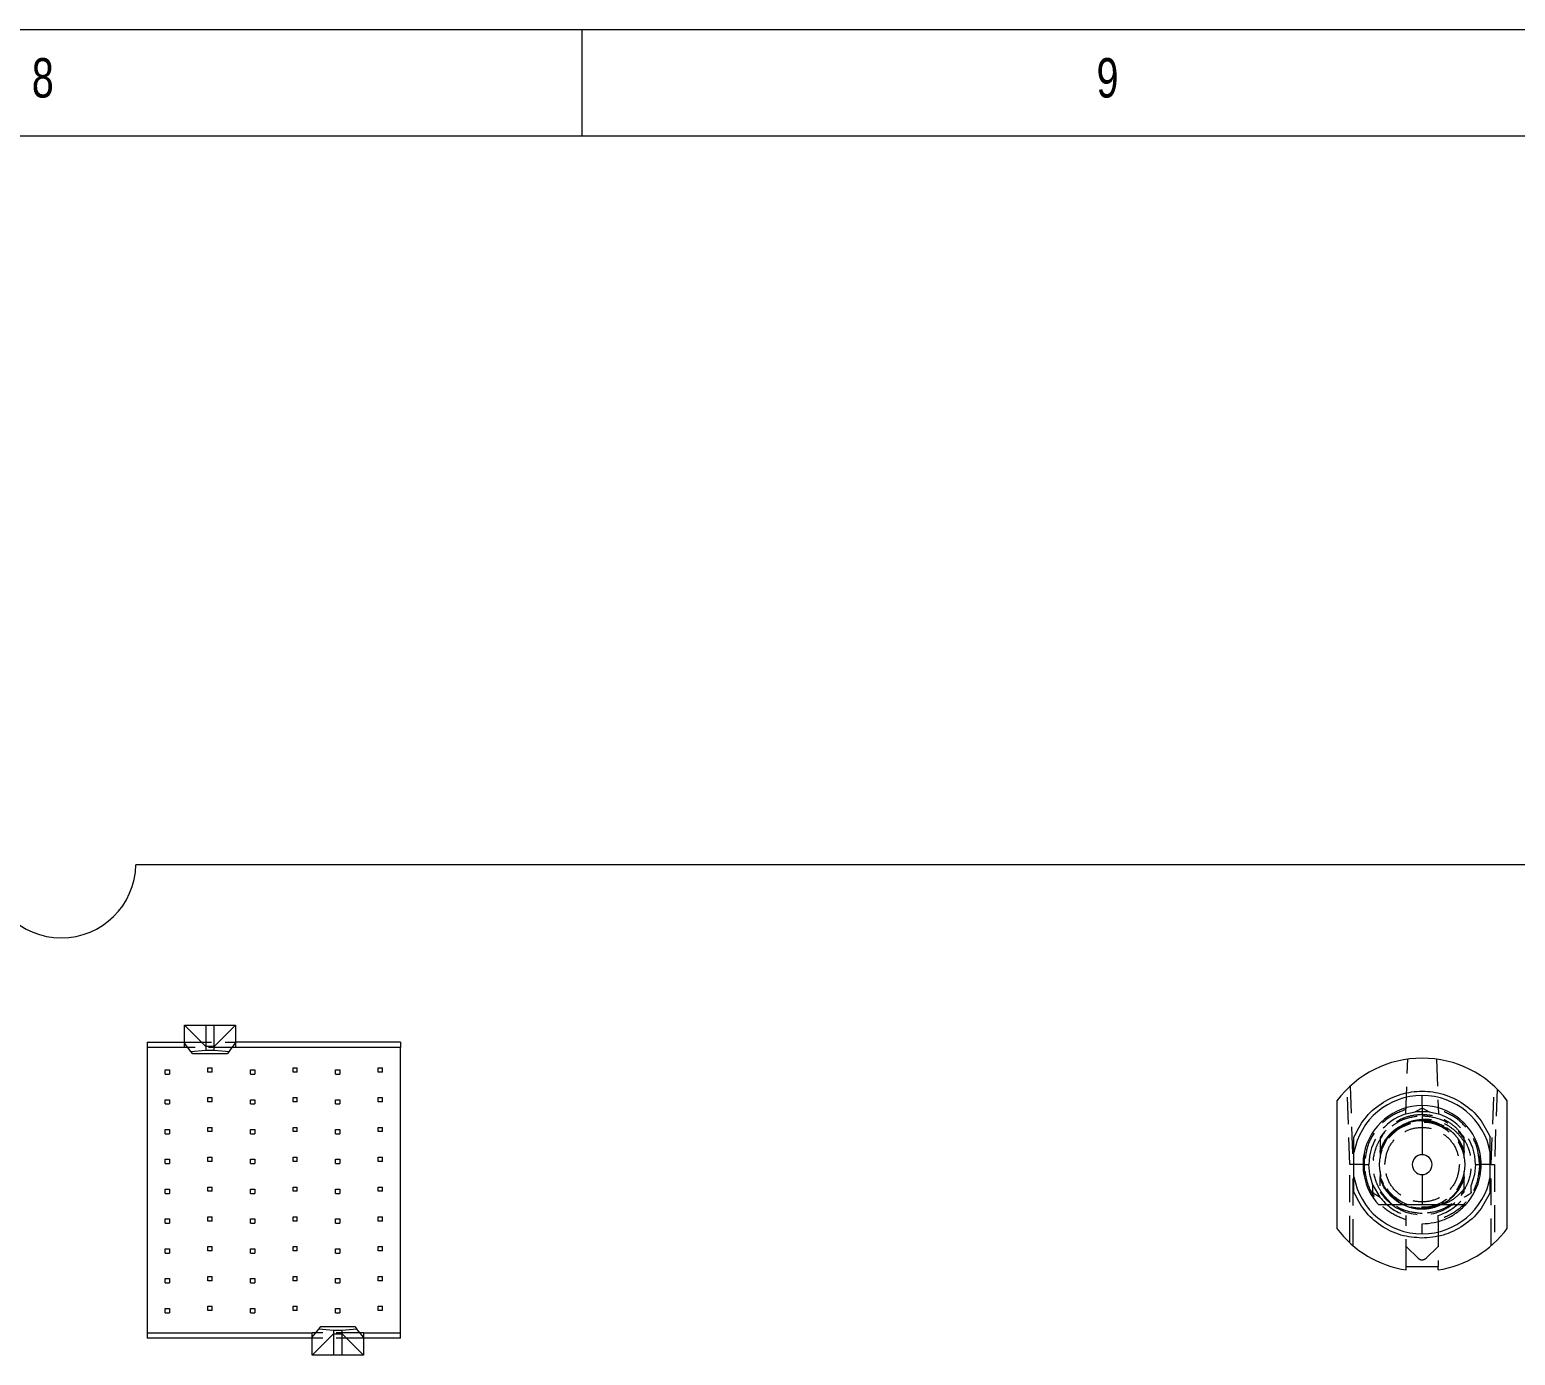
# Model space of a CAD drawing. Header units: millimetres. Extents: x 5 to 589, y 5 to 415.
# Drawn here: x 371.1 to 440.8, y 352.8 to 415 of the extents above; entities that cross this region are included whole.
import ezdxf

# ---------------------------------------------------------------- set-up
doc = ezdxf.new("R2010")
doc.units = ezdxf.units.MM
doc.linetypes.add('HIDDEN', pattern=[1.905, 1.27, -0.635])
doc.styles.add('SLDTEXTSTYLE0', font='TXT', dxfattribs={"width": 0.75})

msp = doc.modelspace()

# ---------------------------------------------------------------- linework, layer by layer
at = {"color": 7, "linetype": 'Continuous', "lineweight": 0}
for p, q in [((589, 415), (5, 415)), ((397, 415), (397, 410)), ((584, 410), (10, 410))]:
    msp.add_line(p, q, dxfattribs=at)
at = {"color": 7, "linetype": 'Continuous', "lineweight": 15}
for p, q in [((489.058, 375.794), (376.056, 375.794)), ((378.337, 367.414), (378.337, 368.264)), ((378.337, 368.264), (379.337, 367.264)), ((378.337, 368.264), (379.337, 368.264)), ((379.337, 368.264), (379.737, 368.264)), ((379.337, 368.264), (379.337, 367.264)), ((379.737, 367.264), (380.737, 368.264)), ((379.737, 368.264), (380.737, 368.264)), ((379.737, 367.264), (379.737, 368.264)), ((380.737, 368.264), (380.737, 367.414)), ((376.587, 367.464), (378.337, 367.464)), ((376.587, 367.464), (376.587, 367.214)), ((376.587, 367.214), (376.587, 353.814)), ((378.337, 367.214), (376.587, 367.214)), ((378.642, 367.033), (378.337, 367.414)), ((378.337, 367.214), (378.337, 367.414)), ((378.642, 367.033), (379.337, 367.094)), ((378.737, 366.914), (378.642, 367.033)), ((379.337, 367.264), (379.337, 367.094)), ((379.737, 367.264), (379.337, 367.264)), ((379.337, 367.094), (379.737, 367.094)), ((379.737, 367.094), (379.737, 367.264)), ((379.737, 367.094), (380.432, 367.033)), ((380.432, 367.033), (380.337, 366.914)), ((380.432, 367.033), (380.737, 367.414)), ((388.487, 367.464), (380.737, 367.464)), ((380.737, 367.414), (380.737, 367.214)), ((388.487, 367.214), (380.737, 367.214)), ((388.487, 367.464), (388.487, 367.214)), ((388.487, 353.814), (388.487, 367.214)), ((380.337, 366.914), (378.737, 366.914)), ((436.457, 364.489), (436.457, 364.964)), ((432.457, 364.714), (432.457, 358.714)), ((436.457, 364.489), (436.457, 362.179)), ((440.457, 358.714), (440.457, 364.714)), ((436.457, 361.249), (436.457, 359.839)), ((436.457, 358.464), (436.457, 358.939)), ((435.707, 356.939), (437.207, 356.939)), ((435.707, 356.77), (435.707, 356.939)), ((437.207, 356.77), (437.207, 356.939)), ((376.587, 353.814), (384.337, 353.814)), ((376.587, 353.814), (376.587, 353.564)), ((384.337, 353.614), (384.642, 353.995)), ((384.337, 353.614), (384.337, 353.814)), ((385.337, 353.764), (384.337, 352.764)), ((384.642, 353.995), (384.737, 354.114)), ((385.337, 353.934), (384.642, 353.995)), ((384.737, 354.114), (386.337, 354.114)), ((385.337, 353.934), (385.337, 353.764)), ((385.737, 353.934), (385.337, 353.934)), ((385.337, 353.764), (385.737, 353.764)), ((385.337, 353.764), (385.337, 352.764)), ((386.432, 353.995), (385.737, 353.934)), ((385.737, 353.764), (385.737, 353.934)), ((386.737, 352.764), (385.737, 353.764)), ((385.737, 352.764), (385.737, 353.764)), ((386.337, 354.114), (386.432, 353.995)), ((386.737, 353.614), (386.432, 353.995)), ((386.737, 353.814), (388.487, 353.814)), ((386.737, 353.814), (386.737, 353.614)), ((388.487, 353.564), (388.487, 353.814)), ((384.337, 353.564), (376.587, 353.564)), ((384.337, 352.764), (384.337, 353.614)), ((386.737, 353.614), (386.737, 352.764)), ((388.487, 353.564), (386.737, 353.564)), ((385.337, 352.764), (384.337, 352.764)), ((385.737, 352.764), (385.337, 352.764)), ((386.737, 352.764), (385.737, 352.764))]:
    msp.add_line(p, q, dxfattribs=at)
at = {"color": 7, "linetype": 'HIDDEN', "lineweight": 0}
for p, q in [((378.337, 367.464), (380.737, 367.464)), ((380.737, 367.214), (378.337, 367.214)), ((379.437, 366.064), (379.437, 366.264)), ((379.437, 366.264), (379.637, 366.264)), ((379.637, 366.064), (379.637, 366.264)), ((383.437, 366.264), (383.637, 366.264)), ((383.437, 366.064), (383.437, 366.264)), ((383.637, 366.064), (383.637, 366.264)), ((387.437, 366.264), (387.637, 366.264)), ((387.437, 366.064), (387.437, 366.264)), ((387.637, 366.064), (387.637, 366.264)), ((435.692, 364.094), (435.782, 366.668)), ((437.132, 366.668), (437.222, 364.094)), ((377.437, 365.964), (377.437, 366.164)), ((377.437, 366.164), (377.637, 366.164)), ((377.437, 365.964), (377.637, 365.964)), ((377.637, 366.164), (377.637, 365.964)), ((379.637, 366.064), (379.437, 366.064)), ((381.437, 365.964), (381.437, 366.164)), ((381.437, 366.164), (381.637, 366.164)), ((381.437, 365.964), (381.637, 365.964)), ((381.637, 366.164), (381.637, 365.964)), ((383.637, 366.064), (383.437, 366.064)), ((385.437, 365.964), (385.437, 366.164)), ((385.437, 366.164), (385.637, 366.164)), ((385.437, 365.964), (385.637, 365.964)), ((385.637, 366.164), (385.637, 365.964)), ((387.637, 366.064), (387.437, 366.064)), ((379.437, 364.664), (379.437, 364.864)), ((379.437, 364.864), (379.637, 364.864)), ((379.637, 364.664), (379.637, 364.864)), ((383.437, 364.864), (383.637, 364.864)), ((383.437, 364.664), (383.437, 364.864)), ((383.637, 364.664), (383.637, 364.864)), ((387.437, 364.864), (387.637, 364.864)), ((387.437, 364.664), (387.437, 364.864)), ((387.637, 364.664), (387.637, 364.864)), ((433.062, 361.714), (432.938, 365.266)), ((433.078, 365.4), (433.207, 361.714)), ((439.707, 361.714), (439.836, 365.4)), ((439.975, 365.266), (439.851, 361.714)), ((377.437, 364.564), (377.437, 364.764)), ((377.437, 364.764), (377.637, 364.764)), ((377.437, 364.564), (377.637, 364.564)), ((377.637, 364.764), (377.637, 364.564)), ((379.637, 364.664), (379.437, 364.664)), ((381.437, 364.564), (381.437, 364.764)), ((381.437, 364.764), (381.637, 364.764)), ((381.437, 364.564), (381.637, 364.564)), ((381.637, 364.764), (381.637, 364.564)), ((383.637, 364.664), (383.437, 364.664)), ((385.437, 364.564), (385.437, 364.764)), ((385.437, 364.764), (385.637, 364.764)), ((385.437, 364.564), (385.637, 364.564)), ((385.637, 364.764), (385.637, 364.564)), ((387.637, 364.664), (387.437, 364.664)), ((435.692, 364.094), (436.134, 364.193)), ((436.134, 364.193), (436.407, 364.351)), ((436.78, 364.193), (436.134, 364.193)), ((436.507, 364.351), (436.78, 364.193)), ((436.78, 364.193), (437.222, 364.094)), ((379.437, 363.264), (379.437, 363.464)), ((379.437, 363.464), (379.637, 363.464)), ((379.637, 363.264), (379.637, 363.464)), ((383.437, 363.464), (383.637, 363.464)), ((383.437, 363.264), (383.437, 363.464)), ((383.637, 363.264), (383.637, 363.464)), ((387.437, 363.464), (387.637, 363.464)), ((387.437, 363.264), (387.437, 363.464)), ((387.637, 363.264), (387.637, 363.464)), ((436.457, 364.064), (436.234, 364.036)), ((436.946, 364.003), (436.457, 364.064)), ((437.497, 363.515), (437.136, 363.673)), ((377.437, 363.164), (377.437, 363.364)), ((377.437, 363.364), (377.637, 363.364)), ((377.437, 363.164), (377.637, 363.164)), ((377.637, 363.364), (377.637, 363.164)), ((379.637, 363.264), (379.437, 363.264)), ((381.437, 363.164), (381.437, 363.364)), ((381.437, 363.364), (381.637, 363.364)), ((381.437, 363.164), (381.637, 363.164)), ((381.637, 363.364), (381.637, 363.164)), ((383.637, 363.264), (383.437, 363.264)), ((385.437, 363.164), (385.437, 363.364)), ((385.437, 363.364), (385.637, 363.364)), ((385.437, 363.164), (385.637, 363.164)), ((385.637, 363.364), (385.637, 363.164)), ((387.637, 363.264), (387.437, 363.264)), ((434.688, 363.233), (434.482, 362.987)), ((434.482, 362.987), (434.482, 362.365)), ((434.482, 362.28), (434.843, 362.985)), ((434.746, 362.879), (434.482, 362.365)), ((434.482, 362.365), (434.746, 362.879)), ((434.712, 362.812), (434.482, 362.365)), ((434.482, 362.28), (434.733, 362.812)), ((434.482, 362.365), (434.712, 362.812)), ((434.482, 362.28), (434.733, 362.812)), ((438.432, 362.365), (438.169, 362.877)), ((438.169, 362.836), (438.432, 362.28)), ((438.169, 362.836), (438.432, 362.28)), ((438.432, 362.987), (438.203, 363.261)), ((438.432, 362.365), (438.432, 362.987)), ((438.432, 362.029), (438.432, 362.787)), ((433.732, 362.238), (433.732, 362.238)), ((434.482, 362.28), (434.482, 362.029)), ((377.437, 361.764), (377.437, 361.964)), ((377.437, 361.964), (377.637, 361.964)), ((377.437, 361.764), (377.637, 361.764)), ((377.637, 361.964), (377.637, 361.764)), ((379.437, 361.864), (379.437, 362.064)), ((379.437, 362.064), (379.637, 362.064)), ((379.637, 361.864), (379.437, 361.864)), ((379.637, 361.864), (379.637, 362.064)), ((381.437, 361.764), (381.437, 361.964)), ((381.437, 361.964), (381.637, 361.964)), ((381.437, 361.764), (381.637, 361.764)), ((381.637, 361.964), (381.637, 361.764)), ((383.437, 362.064), (383.637, 362.064)), ((383.437, 361.864), (383.437, 362.064)), ((383.637, 361.864), (383.437, 361.864)), ((383.637, 361.864), (383.637, 362.064)), ((385.437, 361.764), (385.437, 361.964)), ((385.437, 361.964), (385.637, 361.964)), ((385.437, 361.764), (385.637, 361.764)), ((385.637, 361.964), (385.637, 361.764)), ((387.437, 362.064), (387.637, 362.064)), ((387.437, 361.864), (387.437, 362.064)), ((387.637, 361.864), (387.437, 361.864)), ((387.637, 361.864), (387.637, 362.064)), ((433.207, 361.714), (433.063, 361.714)), ((433.063, 358.043), (433.063, 361.714)), ((433.757, 361.714), (433.207, 361.714)), ((433.757, 361.714), (433.957, 361.714)), ((434.482, 361.399), (434.482, 361.148)), ((438.432, 360.44), (438.432, 361.399)), ((438.957, 361.714), (439.157, 361.714)), ((439.707, 361.714), (439.157, 361.714)), ((439.707, 361.714), (439.851, 361.714)), ((439.851, 361.714), (439.851, 358.043)), ((433.207, 361.064), (433.207, 357.914)), ((434.149, 360.754), (434.471, 360.195)), ((434.642, 360.809), (434.482, 361.148)), ((434.482, 360.713), (434.482, 361.063)), ((434.776, 360.491), (434.482, 361.063)), ((434.776, 360.491), (434.482, 361.063)), ((434.482, 361.063), (434.606, 360.822)), ((438.27, 360.748), (438.432, 361.063)), ((438.432, 361.148), (438.284, 360.835)), ((438.432, 360.713), (438.432, 361.063)), ((439.707, 357.914), (439.707, 361.064)), ((377.437, 360.364), (377.437, 360.564)), ((377.437, 360.564), (377.637, 360.564)), ((377.437, 360.364), (377.637, 360.364)), ((377.637, 360.564), (377.637, 360.364)), ((379.437, 360.464), (379.437, 360.664)), ((379.437, 360.664), (379.637, 360.664)), ((379.637, 360.464), (379.437, 360.464)), ((379.637, 360.464), (379.637, 360.664)), ((381.437, 360.564), (381.637, 360.564)), ((381.437, 360.364), (381.437, 360.564)), ((381.437, 360.364), (381.637, 360.364)), ((381.637, 360.564), (381.637, 360.364)), ((383.437, 360.664), (383.637, 360.664)), ((383.437, 360.464), (383.437, 360.664)), ((383.637, 360.464), (383.437, 360.464)), ((383.637, 360.464), (383.637, 360.664)), ((385.437, 360.364), (385.437, 360.564)), ((385.437, 360.564), (385.637, 360.564)), ((385.437, 360.364), (385.637, 360.364)), ((385.637, 360.564), (385.637, 360.364)), ((387.437, 360.664), (387.637, 360.664)), ((387.437, 360.464), (387.437, 360.664)), ((387.637, 360.464), (387.437, 360.464)), ((387.637, 360.464), (387.637, 360.664)), ((435.059, 359.825), (434.482, 360.44)), ((438.283, 360.262), (438.432, 360.44)), ((377.437, 358.964), (377.437, 359.164)), ((377.437, 359.164), (377.637, 359.164)), ((377.437, 358.964), (377.637, 358.964)), ((377.637, 359.164), (377.637, 358.964)), ((379.437, 359.264), (379.637, 359.264)), ((379.437, 359.064), (379.437, 359.264)), ((379.637, 359.064), (379.437, 359.064)), ((379.637, 359.064), (379.637, 359.264)), ((381.437, 358.964), (381.437, 359.164)), ((381.437, 359.164), (381.637, 359.164)), ((381.437, 358.964), (381.637, 358.964)), ((381.637, 359.164), (381.637, 358.964)), ((383.437, 359.264), (383.637, 359.264)), ((383.437, 359.064), (383.437, 359.264)), ((383.637, 359.064), (383.437, 359.064)), ((383.637, 359.064), (383.637, 359.264)), ((385.437, 359.164), (385.637, 359.164)), ((385.437, 358.964), (385.437, 359.164)), ((385.437, 358.964), (385.637, 358.964)), ((385.637, 359.164), (385.637, 358.964)), ((387.437, 359.264), (387.637, 359.264)), ((387.437, 359.064), (387.437, 359.264)), ((387.637, 359.064), (387.437, 359.064)), ((387.637, 359.064), (387.637, 359.264)), ((435.707, 356.939), (435.707, 359.12)), ((437.207, 359.12), (437.207, 356.939)), ((377.437, 357.564), (377.437, 357.764)), ((377.437, 357.764), (377.637, 357.764)), ((377.437, 357.564), (377.637, 357.564)), ((377.637, 357.764), (377.637, 357.564)), ((379.437, 357.864), (379.637, 357.864)), ((379.437, 357.664), (379.437, 357.864)), ((379.637, 357.664), (379.437, 357.664)), ((379.637, 357.664), (379.637, 357.864)), ((381.437, 357.564), (381.437, 357.764)), ((381.437, 357.764), (381.637, 357.764)), ((381.437, 357.564), (381.637, 357.564)), ((381.637, 357.764), (381.637, 357.564)), ((383.437, 357.864), (383.637, 357.864)), ((383.437, 357.664), (383.437, 357.864)), ((383.637, 357.664), (383.437, 357.664)), ((383.637, 357.664), (383.637, 357.864)), ((385.437, 357.764), (385.637, 357.764)), ((385.437, 357.564), (385.437, 357.764)), ((385.437, 357.564), (385.637, 357.564)), ((385.637, 357.764), (385.637, 357.564)), ((387.437, 357.864), (387.637, 357.864)), ((387.437, 357.664), (387.437, 357.864)), ((387.637, 357.664), (387.437, 357.664)), ((387.637, 357.664), (387.637, 357.864)), ((436.28, 357.306), (435.707, 357.879)), ((437.207, 357.879), (436.634, 357.306)), ((377.437, 356.164), (377.437, 356.364)), ((377.437, 356.364), (377.637, 356.364)), ((377.437, 356.164), (377.637, 356.164)), ((377.637, 356.364), (377.637, 356.164)), ((379.437, 356.464), (379.637, 356.464)), ((379.437, 356.264), (379.437, 356.464)), ((379.637, 356.264), (379.437, 356.264)), ((379.637, 356.264), (379.637, 356.464)), ((381.437, 356.164), (381.437, 356.364)), ((381.437, 356.364), (381.637, 356.364)), ((381.437, 356.164), (381.637, 356.164)), ((381.637, 356.364), (381.637, 356.164)), ((383.437, 356.464), (383.637, 356.464)), ((383.437, 356.264), (383.437, 356.464)), ((383.637, 356.264), (383.437, 356.264)), ((383.637, 356.264), (383.637, 356.464)), ((385.437, 356.364), (385.637, 356.364)), ((385.437, 356.164), (385.437, 356.364)), ((385.437, 356.164), (385.637, 356.164)), ((385.637, 356.364), (385.637, 356.164)), ((387.437, 356.464), (387.637, 356.464)), ((387.437, 356.264), (387.437, 356.464)), ((387.637, 356.264), (387.437, 356.264)), ((387.637, 356.264), (387.637, 356.464)), ((377.437, 354.764), (377.437, 354.964)), ((377.437, 354.964), (377.637, 354.964)), ((377.437, 354.764), (377.637, 354.764)), ((377.637, 354.964), (377.637, 354.764)), ((379.437, 355.064), (379.637, 355.064)), ((379.437, 354.864), (379.437, 355.064)), ((379.637, 354.864), (379.437, 354.864)), ((379.637, 354.864), (379.637, 355.064)), ((381.437, 354.764), (381.437, 354.964)), ((381.437, 354.964), (381.637, 354.964)), ((381.437, 354.764), (381.637, 354.764)), ((381.637, 354.964), (381.637, 354.764)), ((383.437, 354.864), (383.437, 355.064)), ((383.437, 355.064), (383.637, 355.064)), ((383.637, 354.864), (383.437, 354.864)), ((383.637, 354.864), (383.637, 355.064)), ((385.437, 354.964), (385.637, 354.964)), ((385.437, 354.764), (385.437, 354.964)), ((385.437, 354.764), (385.637, 354.764)), ((385.637, 354.964), (385.637, 354.764)), ((387.437, 354.864), (387.437, 355.064)), ((387.437, 355.064), (387.637, 355.064)), ((387.637, 354.864), (387.437, 354.864)), ((387.637, 354.864), (387.637, 355.064)), ((386.737, 353.814), (384.337, 353.814)), ((386.737, 353.564), (384.337, 353.564))]:
    msp.add_line(p, q, dxfattribs=at)
at = {"color": 7, "linetype": 'HIDDEN', "lineweight": 0, "flags": 128}
for points in [[(437.484, 363.493), (437.484, 363.493)], [(434.482, 362.987), (434.482, 362.987)], [(438.432, 362.987), (438.432, 362.987)], [(438.432, 362.987), (438.432, 362.987)], [(438.432, 362.987), (438.432, 362.987)], [(438.432, 362.987), (438.432, 362.987)], [(438.432, 362.987), (438.432, 362.987)], [(438.432, 362.987), (438.432, 362.987)], [(438.432, 362.987), (438.432, 362.987)], [(434.482, 362.28), (434.482, 362.28)], [(434.482, 362.28), (434.482, 362.28)], [(434.482, 362.28), (434.482, 362.28)], [(434.482, 362.28), (434.482, 362.28)], [(434.482, 362.28), (434.482, 362.28)], [(434.482, 362.28), (434.482, 362.28)], [(434.482, 362.28), (434.482, 362.28)], [(434.482, 362.28), (434.482, 362.28)], [(438.236, 362.741), (438.236, 362.741)], [(434.149, 360.754), (434.001, 361.248), (433.957, 361.714)], [(438.432, 362.029), (438.432, 362.029)], [(438.432, 361.399), (438.432, 361.399)], [(438.957, 361.714), (438.913, 361.248), (438.765, 360.754)], [(434.482, 361.148), (434.482, 361.148)], [(434.482, 361.148), (434.482, 361.148)], [(434.482, 361.148), (434.482, 361.148)], [(434.482, 361.148), (434.482, 361.148)], [(434.482, 361.148), (434.482, 361.148)], [(434.482, 360.44), (434.482, 360.44)], [(438.432, 360.44), (438.432, 360.44)], [(438.432, 360.44), (438.432, 360.44)], [(438.432, 360.44), (438.432, 360.44)], [(438.432, 360.44), (438.432, 360.44)], [(438.432, 360.44), (438.432, 360.44)], [(438.432, 360.44), (438.432, 360.44)], [(438.432, 360.44), (438.432, 360.44)], [(438.432, 360.44), (438.432, 360.44)], [(437.233, 359.785), (437.204, 359.781), (437.195, 359.781), (437.194, 359.781), (437.193, 359.781), (437.193, 359.782), (437.193, 359.782), (437.193, 359.782), (437.193, 359.782), (437.193, 359.782), (437.193, 359.782), (437.193, 359.782), (437.193, 359.782), (437.193, 359.781), (437.193, 359.781), (437.193, 359.781), (437.193, 359.781), (437.193, 359.781), (437.193, 359.781), (437.193, 359.781), (437.193, 359.782), (437.193, 359.782), (437.193, 359.782), (437.193, 359.782), (437.193, 359.782), (437.193, 359.782), (437.193, 359.782), (437.193, 359.782), (437.193, 359.782), (437.193, 359.783), (437.193, 359.783), (437.196, 359.786), (437.326, 359.85), (437.489, 359.937)]]:
    msp.add_lwpolyline(points, dxfattribs=at)
at = {"color": 7, "linetype": 'HIDDEN', "lineweight": 0}
msp.add_circle((436.457, 361.714), 2, dxfattribs=at)
at = {"color": 7, "linetype": 'Continuous', "lineweight": 15}
for centre, radius, start, end in [((372.557, 375.864), 3.5, 181.14599, 358.85401), ((436.457, 361.714), 5, 36.8699, 143.1301), ((436.457, 361.714), 3.25, 90, 169.93673), ((436.457, 361.714), 3.25, 10.06327, 90), ((436.457, 361.714), 2.775, 90, 169.10705), ((436.457, 361.714), 2.775, 10.89295, 90), ((436.457, 361.714), 2.775, 169.10676, 190.89295), ((436.457, 361.714), 0.465, 90, 270), ((436.457, 361.714), 0.465, 270, 90), ((436.457, 361.714), 2.775, 349.10668, 10.89376), ((436.457, 361.714), 3.25, 190.06327, 270), ((436.457, 361.714), 2.775, 190.89324, 222.50663), ((436.457, 361.714), 3.25, 270, 349.93673), ((436.457, 361.714), 2.775, 317.49336, 349.10705), ((436.457, 361.714), 5, 216.8699, 261.37307), ((436.457, 361.714), 5, 278.62693, 323.1301)]:
    msp.add_arc(centre, radius, start, end, dxfattribs=at)
at = {"color": 7, "linetype": 'HIDDEN', "lineweight": 0}
for radius, start, end in [(2.5, 107.81569, 180), (2.5, 0, 72.18431), (2.5, 217.42024, 252.5424), (2.35, 233.50581, 327.18508), (2.5, 287.4576, 322.57976)]:
    msp.add_arc((436.457, 361.714), radius, start, end, dxfattribs=at)
at = {"color": 7, "linetype": 'Continuous', "lineweight": 15}
for points, knots in [([(433.257, 363.003), (433.408, 363.302), (433.717, 363.914), (434.5, 364.616), (435.44, 365.065), (436.457, 365.212), (437.474, 365.065), (438.414, 364.616), (439.197, 363.914), (439.506, 363.302), (439.657, 363.003)], [0, 0, 0, 0, 0.122204, 0.250001, 0.377797, 0.500001, 0.622203, 0.749999, 0.877796, 1, 1, 1, 1]), ([(433.257, 362.282), (433.257, 362.282), (433.257, 362.283), (433.257, 362.295), (433.257, 362.339), (433.257, 362.535), (433.257, 362.769), (433.257, 362.965), (433.257, 363.003)], [0, 0, 0, 0, 0.01693, 0.039302, 0.081688, 0.236203, 0.85216, 1, 1, 1, 1]), ([(439.657, 362.282), (439.657, 362.282), (439.657, 362.283), (439.657, 362.295), (439.657, 362.339), (439.657, 362.535), (439.657, 362.769), (439.657, 362.965), (439.657, 363.003)], [0, 0, 0, 0, 0.01693, 0.039302, 0.081688, 0.236203, 0.85216, 1, 1, 1, 1]), ([(433.257, 361.146), (433.257, 361.322), (433.257, 361.674), (433.257, 362.068), (433.257, 362.26), (433.257, 362.282)], [0, 0, 0, 0, 0.469102, 0.939612, 1, 1, 1, 1]), ([(433.732, 362.238), (433.732, 361.948), (433.732, 361.595), (433.732, 361.251), (433.732, 361.189)], [0, 0, 0, 0, 0.821487, 1, 1, 1, 1]), ([(439.182, 361.189), (439.182, 361.48), (439.182, 361.833), (439.182, 362.177), (439.182, 362.238)], [0, 0, 0, 0, 0.821499, 1, 1, 1, 1]), ([(439.657, 361.146), (439.657, 361.322), (439.657, 361.674), (439.657, 362.068), (439.657, 362.26), (439.657, 362.282)], [0, 0, 0, 0, 0.469102, 0.939612, 1, 1, 1, 1]), ([(433.257, 360.425), (433.257, 360.559), (433.257, 360.733), (433.257, 360.927), (433.257, 361.008), (433.257, 361.062), (433.257, 361.101), (433.257, 361.127), (433.257, 361.142), (433.257, 361.146), (433.257, 361.146), (433.257, 361.146)], [0, 0, 0, 0, 0.521933, 0.674711, 0.77963, 0.851735, 0.901661, 0.954566, 0.97588, 0.993095, 1, 1, 1, 1]), ([(439.657, 360.425), (439.657, 360.559), (439.657, 360.733), (439.657, 360.927), (439.657, 361.008), (439.657, 361.062), (439.657, 361.101), (439.657, 361.127), (439.657, 361.142), (439.657, 361.146), (439.657, 361.146), (439.657, 361.146)], [0, 0, 0, 0, 0.521933, 0.674711, 0.77963, 0.851735, 0.901661, 0.954566, 0.97588, 0.993095, 1, 1, 1, 1]), ([(436.451, 358.264), (436.117, 358.293), (435.435, 358.351), (434.497, 358.817), (433.716, 359.514), (433.408, 360.126), (433.257, 360.425)], [0, 0, 0, 0, 0.244423, 0.500001, 0.755575, 1, 1, 1, 1]), ([(439.657, 360.425), (439.506, 360.125), (439.196, 359.512), (438.411, 358.814), (437.47, 358.348), (436.785, 358.292), (436.451, 358.264)], [0, 0, 0, 0, 0.24439, 0.499998, 0.755608, 1, 1, 1, 1]), ([(434.411, 359.839), (434.849, 359.839), (435.452, 359.839), (436.241, 359.839), (436.457, 359.839)], [0, 0, 0, 0, 0.725753, 1, 1, 1, 1]), ([(436.457, 359.839), (436.652, 359.839), (437.156, 359.839), (437.838, 359.839), (438.287, 359.839), (438.503, 359.839)], [0, 0, 0, 0, 0.246521, 0.63814, 1, 1, 1, 1]), ([(436.457, 358.939), (436.649, 358.95), (437.032, 358.973), (437.581, 359.158), (438.089, 359.438), (438.365, 359.705), (438.503, 359.839)], [0, 0, 0, 0, 0.2499976, 0.4999998, 0.7500017, 1, 1, 1, 1])]:
    msp.add_open_spline(points, degree=3, knots=knots, dxfattribs=at)
at = {"color": 7, "linetype": 'HIDDEN', "lineweight": 0}
for points, knots in [([(435.699, 364.305), (435.436, 364.202), (434.895, 363.989), (434.261, 363.36), (433.835, 362.575), (433.783, 361.996), (433.757, 361.714)], [0, 0, 0, 0, 0.243422, 0.499997, 0.756575, 1, 1, 1, 1]), ([(436.407, 364.351), (436.415, 364.354), (436.431, 364.362), (436.457, 364.365), (436.483, 364.362), (436.499, 364.354), (436.507, 364.351)], [0, 0, 0, 0, 0.250045, 0.500071, 0.749955, 1, 1, 1, 1]), ([(439.157, 361.714), (439.131, 361.996), (439.079, 362.575), (438.653, 363.36), (438.019, 363.989), (437.478, 364.202), (437.214, 364.305)], [0, 0, 0, 0, 0.243425, 0.500003, 0.756578, 1, 1, 1, 1]), ([(436.457, 359.414), (436.168, 359.445), (435.721, 359.492), (435.185, 359.779), (434.82, 360.076), (434.52, 360.442), (434.243, 360.978), (434.101, 361.714), (434.243, 362.45), (434.52, 362.986), (434.819, 363.352), (435.185, 363.649), (435.721, 363.935), (436.168, 363.983), (436.457, 364.014)], [0, 0, 0, 0, 0.119722, 0.1848239, 0.2500009, 0.3151036, 0.3802797, 0.4999996, 0.6197216, 0.6848245, 0.7500001, 0.8151015, 0.8802776, 1, 1, 1, 1]), ([(436.457, 364.064), (436.261, 364.05), (435.87, 364.022), (435.322, 363.796), (434.835, 363.458), (434.6, 363.144), (434.482, 362.987)], [0, 0, 0, 0, 0.250004, 0.500002, 0.750001, 1, 1, 1, 1]), ([(434.482, 362.365), (434.569, 362.565), (434.742, 362.965), (435.22, 363.426), (435.805, 363.725), (436.457, 363.828), (437.109, 363.725), (437.693, 363.426), (438.172, 362.965), (438.345, 362.565), (438.432, 362.365)], [0, 0, 0, 0, 0.124999, 0.25, 0.374999, 0.499998, 0.624999, 0.749998, 0.874999, 1, 1, 1, 1]), ([(435.74, 363.653), (435.567, 363.578), (435.195, 363.416), (434.743, 362.962), (434.569, 362.564), (434.482, 362.365)], [0, 0, 0, 0, 0.3025437, 0.6512728, 1, 1, 1, 1]), ([(434.707, 361.714), (434.733, 361.943), (434.786, 362.401), (435.191, 362.984), (435.769, 363.373), (436.457, 363.509), (437.145, 363.373), (437.723, 362.984), (438.128, 362.401), (438.181, 361.943), (438.207, 361.714)], [0, 0, 0, 0, 0.125001, 0.25, 0.375, 0.500001, 0.625, 0.750001, 0.874999, 1, 1, 1, 1]), ([(434.843, 362.985), (434.971, 363.124), (435.227, 363.4), (435.736, 363.664), (436.29, 363.788), (436.858, 363.755), (437.397, 363.57), (437.862, 363.246), (438.233, 362.809), (438.366, 362.456), (438.432, 362.28)], [0, 0, 0, 0, 0.125001, 0.250002, 0.375001, 0.500002, 0.625, 0.750001, 0.875, 1, 1, 1, 1]), ([(435.552, 363.586), (435.418, 363.504), (435.151, 363.34), (434.946, 363.103), (434.843, 362.985)], [0, 0, 0, 0, 0.502474, 1, 1, 1, 1]), ([(435.552, 363.586), (435.695, 363.654), (435.982, 363.791), (436.298, 363.826), (436.457, 363.843)], [0, 0, 0, 0, 0.49706, 1, 1, 1, 1]), ([(438.432, 362.365), (438.377, 362.502), (438.267, 362.777), (437.998, 363.132), (437.664, 363.427), (437.275, 363.643), (436.849, 363.772), (436.406, 363.807), (435.963, 363.754), (435.689, 363.642), (435.552, 363.586)], [0, 0, 0, 0, 0.124998, 0.25, 0.374999, 0.500001, 0.625002, 0.750001, 0.874999, 1, 1, 1, 1]), ([(438.432, 362.987), (438.314, 363.144), (438.078, 363.458), (437.592, 363.796), (437.044, 364.022), (436.653, 364.05), (436.457, 364.064)], [0, 0, 0, 0, 0.250004, 0.500003, 0.750002, 1, 1, 1, 1]), ([(436.457, 364.014), (436.746, 363.983), (437.193, 363.935), (437.729, 363.649), (438.094, 363.352), (438.393, 362.986), (438.671, 362.45), (438.813, 361.714), (438.671, 360.978), (438.394, 360.442), (438.094, 360.076), (437.729, 359.779), (437.193, 359.493), (436.746, 359.445), (436.457, 359.414)], [0, 0, 0, 0, 0.119721, 0.184823, 0.249999, 0.315102, 0.380278, 0.500001, 0.619721, 0.684824, 0.75, 0.815103, 0.88028, 1, 1, 1, 1]), ([(438.432, 362.787), (438.315, 362.949), (438.082, 363.273), (437.589, 363.614), (437.037, 363.828), (436.65, 363.838), (436.457, 363.843)], [0, 0, 0, 0, 0.255052, 0.506741, 0.755058, 1, 1, 1, 1]), ([(434.482, 362.28), (434.56, 362.49), (434.703, 362.876), (435.007, 363.151), (435.146, 363.277)], [0, 0, 0, 0, 0.544505, 1, 1, 1, 1]), ([(434.482, 362.365), (434.565, 362.569), (434.704, 362.913), (434.982, 363.157), (435.095, 363.257)], [0, 0, 0, 0, 0.592124, 1, 1, 1, 1]), ([(434.482, 362.28), (434.482, 362.28), (434.482, 362.281), (434.482, 362.288), (434.482, 362.315), (434.482, 362.343), (434.482, 362.365)], [0, 0, 0, 0, 0.068872, 0.145404, 0.344969, 1, 1, 1, 1]), ([(434.482, 362.28), (434.482, 362.28), (434.482, 362.281), (434.482, 362.288), (434.482, 362.315), (434.482, 362.343), (434.482, 362.365)], [0, 0, 0, 0, 0.068952, 0.145594, 0.345197, 1, 1, 1, 1]), ([(438.432, 362.365), (438.432, 362.343), (438.432, 362.315), (438.432, 362.288), (438.432, 362.281), (438.432, 362.28), (438.432, 362.28)], [0, 0, 0, 0, 0.659336, 0.855219, 0.930507, 1, 1, 1, 1]), ([(438.432, 362.365), (438.432, 362.343), (438.432, 362.315), (438.432, 362.288), (438.432, 362.281), (438.432, 362.28), (438.432, 362.28)], [0, 0, 0, 0, 0.65954, 0.855388, 0.930569, 1, 1, 1, 1]), ([(435.707, 359.12), (435.443, 359.223), (434.9, 359.436), (434.263, 360.065), (433.836, 360.851), (433.783, 361.431), (433.757, 361.714)], [0, 0, 0, 0, 0.243395, 0.500001, 0.756608, 1, 1, 1, 1]), ([(438.207, 361.714), (438.181, 361.485), (438.128, 361.027), (437.723, 360.444), (437.145, 360.055), (436.457, 359.918), (435.769, 360.055), (435.191, 360.444), (434.786, 361.027), (434.733, 361.485), (434.707, 361.714)], [0, 0, 0, 0, 0.124999, 0.249999, 0.375001, 0.499999, 0.625, 0.749999, 0.875001, 1, 1, 1, 1]), ([(439.157, 361.714), (439.131, 361.431), (439.078, 360.851), (438.65, 360.065), (438.014, 359.436), (437.471, 359.223), (437.207, 359.12)], [0, 0, 0, 0, 0.243392, 0.499999, 0.756605, 1, 1, 1, 1]), ([(434.149, 360.439), (434.149, 360.521), (434.149, 360.629), (434.149, 360.726), (434.149, 360.75), (434.149, 360.753), (434.149, 360.754)], [0, 0, 0, 0, 0.6386982, 0.8437458, 0.9250004, 1, 1, 1, 1]), ([(434.482, 361.063), (434.482, 361.085), (434.482, 361.113), (434.482, 361.14), (434.482, 361.147), (434.482, 361.148), (434.482, 361.148)], [0, 0, 0, 0, 0.659563, 0.855313, 0.930525, 1, 1, 1, 1]), ([(434.482, 361.148), (434.53, 361.009), (434.627, 360.73), (434.806, 360.496), (434.895, 360.379)], [0, 0, 0, 0, 0.5000023, 1, 1, 1, 1]), ([(438.432, 361.148), (438.351, 360.941), (438.189, 360.527), (437.713, 360.045), (437.121, 359.731), (436.457, 359.623), (435.793, 359.731), (435.201, 360.045), (434.725, 360.527), (434.563, 360.941), (434.482, 361.148)], [0, 0, 0, 0, 0.125002, 0.25, 0.375, 0.500002, 0.625002, 0.750003, 0.875003, 1, 1, 1, 1]), ([(438.432, 361.148), (438.351, 360.941), (438.189, 360.527), (437.713, 360.045), (437.121, 359.731), (436.457, 359.624), (435.793, 359.731), (435.201, 360.045), (434.725, 360.527), (434.563, 360.941), (434.482, 361.148)], [0, 0, 0, 0, 0.1249999, 0.2499989, 0.3749988, 0.5000004, 0.6249993, 0.7499979, 0.8749989, 1, 1, 1, 1]), ([(438.432, 361.148), (438.351, 360.941), (438.189, 360.527), (437.713, 360.045), (437.121, 359.731), (436.457, 359.624), (435.793, 359.731), (435.201, 360.045), (434.725, 360.527), (434.563, 360.941), (434.482, 361.148)], [0, 0, 0, 0, 0.125, 0.249999, 0.374999, 0.499999, 0.625001, 0.750001, 0.875, 1, 1, 1, 1]), ([(435.22, 360.042), (435.058, 360.184), (434.732, 360.467), (434.565, 360.864), (434.482, 361.063)], [0, 0, 0, 0, 0.499996, 1, 1, 1, 1]), ([(434.996, 360.27), (434.919, 360.339), (434.681, 360.554), (434.562, 360.857), (434.482, 361.063)], [0, 0, 0, 0, 0.3212768, 1, 1, 1, 1]), ([(434.482, 361.063), (434.569, 360.863), (434.742, 360.463), (435.22, 360.002), (435.805, 359.703), (436.457, 359.6), (437.109, 359.703), (437.693, 360.002), (438.172, 360.463), (438.345, 360.863), (438.432, 361.063)], [0, 0, 0, 0, 0.125001, 0.250002, 0.375001, 0.5, 0.625002, 0.750001, 0.875002, 1, 1, 1, 1]), ([(438.432, 361.063), (438.345, 360.863), (438.172, 360.463), (437.693, 360.002), (437.109, 359.703), (436.456, 359.6), (435.808, 359.705), (435.226, 359.986), (434.949, 360.299), (434.816, 360.449)], [0, 0, 0, 0, 0.144564, 0.289129, 0.43369, 0.578253, 0.722818, 0.86738, 1, 1, 1, 1]), ([(438.432, 361.063), (438.345, 360.863), (438.172, 360.463), (437.693, 360.002), (437.109, 359.703), (436.456, 359.599), (435.809, 359.706), (435.266, 359.961), (435.019, 360.236), (434.917, 360.348)], [0, 0, 0, 0, 0.149288, 0.298576, 0.447861, 0.597147, 0.746437, 0.895722, 1, 1, 1, 1]), ([(434.927, 360.339), (435.026, 360.229), (435.27, 359.958), (435.809, 359.706), (436.456, 359.599), (437.109, 359.703), (437.693, 360.002), (438.172, 360.463), (438.345, 360.863), (438.432, 361.063)], [0, 0, 0, 0, 0.101376, 0.251148, 0.400916, 0.550688, 0.70046, 0.850231, 1, 1, 1, 1]), ([(438.432, 361.063), (438.345, 360.863), (438.172, 360.463), (437.693, 360.002), (437.109, 359.703), (436.456, 359.599), (435.81, 359.707), (435.297, 359.941), (435.073, 360.185), (434.996, 360.27)], [0, 0, 0, 0, 0.15322, 0.306436, 0.459656, 0.612871, 0.76609, 0.919308, 1, 1, 1, 1]), ([(435.238, 360.029), (435.426, 359.918), (435.801, 359.695), (436.458, 359.602), (437.108, 359.702), (437.694, 360.002), (438.172, 360.463), (438.345, 360.863), (438.432, 361.063)], [0, 0, 0, 0, 0.166665, 0.33333, 0.5, 0.666665, 0.833333, 1, 1, 1, 1]), ([(438.432, 361.148), (438.432, 361.148), (438.432, 361.147), (438.432, 361.14), (438.432, 361.113), (438.432, 361.085), (438.432, 361.063)], [0, 0, 0, 0, 0.068882, 0.145438, 0.344895, 1, 1, 1, 1]), ([(438.432, 361.148), (438.432, 361.148), (438.432, 361.147), (438.432, 361.14), (438.432, 361.113), (438.432, 361.085), (438.432, 361.063)], [0, 0, 0, 0, 0.068858, 0.14532, 0.344763, 1, 1, 1, 1]), ([(438.765, 360.439), (438.765, 360.521), (438.765, 360.629), (438.765, 360.726), (438.765, 360.75), (438.765, 360.753), (438.765, 360.754)], [0, 0, 0, 0, 0.638654, 0.843739, 0.924998, 1, 1, 1, 1]), ([(434.199, 360.352), (434.191, 360.357), (434.177, 360.367), (434.161, 360.388), (434.151, 360.413), (434.149, 360.43), (434.149, 360.439)], [0, 0, 0, 0, 0.250764, 0.499926, 0.749208, 1, 1, 1, 1]), ([(434.199, 360.352), (434.27, 360.311), (434.363, 360.257), (434.447, 360.209), (434.468, 360.197), (434.47, 360.195), (434.471, 360.195)], [0, 0, 0, 0, 0.638723, 0.84375, 0.925, 1, 1, 1, 1]), ([(434.482, 360.44), (434.597, 360.28), (434.782, 360.022), (435.047, 359.849), (435.147, 359.784)], [0, 0, 0, 0, 0.621029, 1, 1, 1, 1]), ([(434.895, 360.379), (434.982, 360.287), (435.083, 360.179), (435.197, 360.075), (435.216, 360.053), (435.22, 360.046), (435.221, 360.044), (435.22, 360.043), (435.22, 360.042), (435.22, 360.042)], [0, 0, 0, 0, 0.805365, 0.945956, 0.982695, 0.993226, 0.996923, 0.998489, 1, 1, 1, 1]), ([(438.432, 360.575), (438.279, 360.408), (437.974, 360.074), (437.521, 359.86), (437.269, 359.794), (437.233, 359.785)], [0, 0, 0, 0, 0.461833, 0.924146, 1, 1, 1, 1]), ([(438.442, 360.195), (438.443, 360.195), (438.446, 360.197), (438.467, 360.209), (438.519, 360.239), (438.606, 360.289), (438.677, 360.33), (438.715, 360.352)], [0, 0, 0, 0, 0.074115, 0.154926, 0.359914, 0.653706, 1, 1, 1, 1]), ([(438.765, 360.439), (438.765, 360.43), (438.763, 360.413), (438.753, 360.388), (438.737, 360.367), (438.723, 360.357), (438.715, 360.352)], [0, 0, 0, 0, 0.250792, 0.500074, 0.749236, 1, 1, 1, 1]), ([(435.707, 359.12), (435.707, 359.148), (435.707, 359.203), (435.707, 359.271), (435.707, 359.32), (435.707, 359.326), (435.707, 359.329)], [0, 0, 0, 0, 0.258123, 0.512605, 0.755602, 1, 1, 1, 1]), ([(437.207, 359.12), (437.207, 359.148), (437.207, 359.203), (437.207, 359.271), (437.207, 359.32), (437.207, 359.326), (437.207, 359.329)], [0, 0, 0, 0, 0.258618, 0.513629, 0.756096, 1, 1, 1, 1]), ([(436.634, 357.306), (436.608, 357.285), (436.556, 357.244), (436.457, 357.227), (436.358, 357.244), (436.306, 357.285), (436.28, 357.306)], [0, 0, 0, 0, 0.2500007, 0.4999813, 0.7499993, 1, 1, 1, 1])]:
    msp.add_open_spline(points, degree=3, knots=knots, dxfattribs=at)

# ---------------------------------------------------------------- texts
at = {"color": 7, "linetype": 'Continuous', "lineweight": 0, "char_height": 1.852, "attachment_point": 1, "style": 'SLDTEXTSTYLE0'}
for s, insert in [('8', (371.167, 413.668)), ('9', (421.167, 413.668))]:
    msp.add_mtext(s, dxfattribs=dict(at, insert=insert))

doc.saveas('drawing.dxf')
